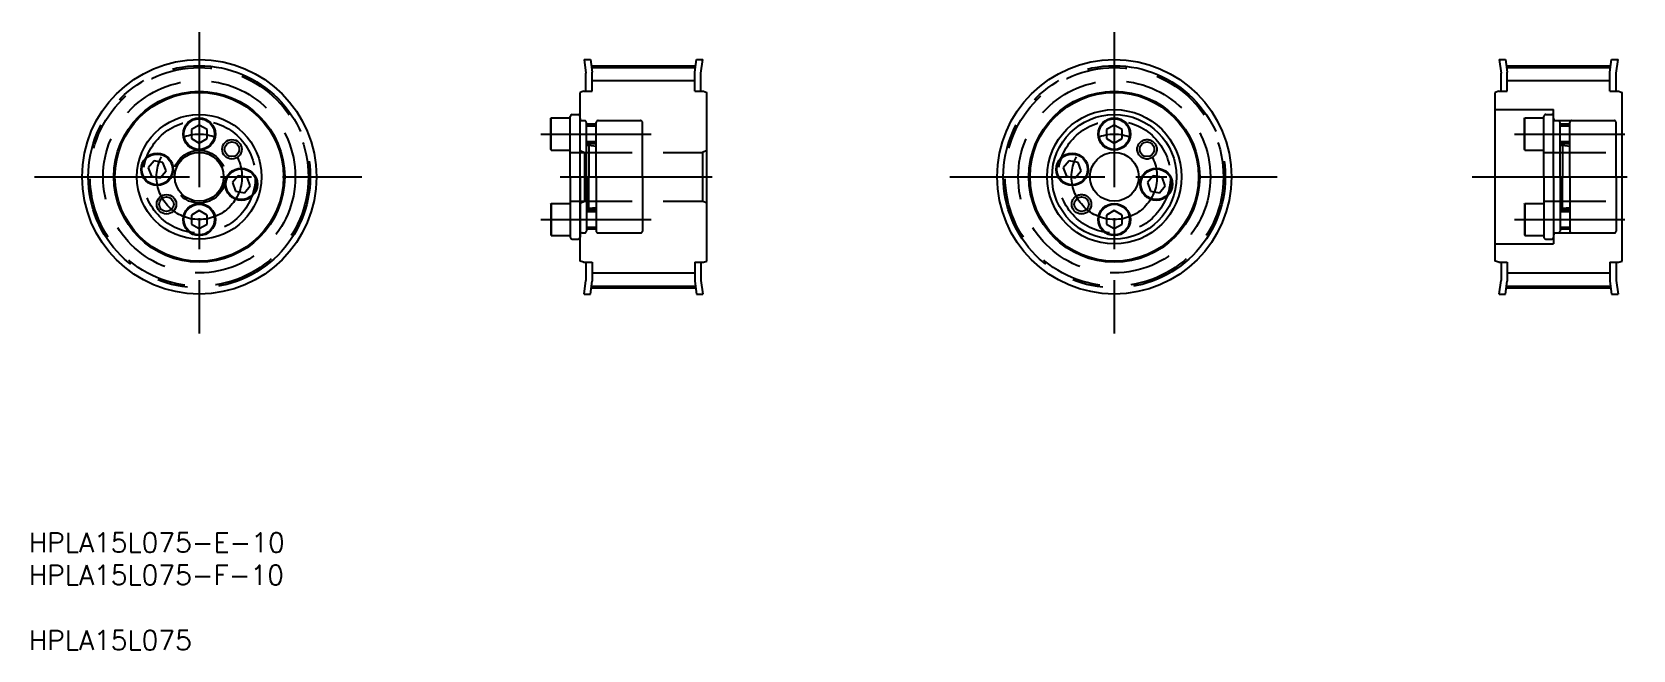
# Model space of a CAD drawing. Extents: x 16 to 344, y 5 to 132.
import ezdxf

# ---------------------------------------------------------------- set-up
doc = ezdxf.new("R2010")
doc.units = 0
doc.linetypes.add('CENTER', pattern=[50.8, 31.75, -6.35, 6.35, -6.35])
doc.linetypes.add('DASHED', pattern=[19.05, 12.7, -6.35])
doc.layers.get('0').update_dxf_attribs({"linetype": 'CONTINUOUS'})
doc.layers.add('CENTER', color=1, linetype='CENTER')
doc.styles.add('MISUMI', font='txt.shx')

# ---------------------------------------------------------------- blocks, each defined once
blk = doc.blocks.new('*U4')
at = {"color": 7, "linetype": 'CONTINUOUS', "style": 'MISUMI'}
for s, p in [('HPLA15L075-E-10', (15.05, 25.31)), ('HPLA15L075-F-10', (15.05, 18.65)), ('HPLA15L075', (15.05, 5.31))]:
    blk.add_text(s, height=4, dxfattribs=at).set_placement(p)

msp = doc.modelspace()

# ---------------------------------------------------------------- linework, layer by layer
at = {"color": 7, "linetype": 'CONTINUOUS'}
for p, q in [((128.82, 126.19), (129.21, 123.41)), ((128.82, 126.19), (130.14, 126.19)), ((130.14, 126.19), (130.49, 123.58)), ((151.49, 123.58), (151.85, 126.19)), ((151.85, 126.19), (153.17, 126.19)), ((152.77, 123.41), (153.17, 126.19)), ((316.26, 126.19), (316.65, 123.41)), ((316.26, 126.19), (317.58, 126.19)), ((317.58, 126.19), (317.93, 123.58)), ((338.93, 123.58), (339.29, 126.19)), ((339.29, 126.19), (340.61, 126.19)), ((340.21, 123.41), (340.61, 126.19)), ((129.21, 119.69), (129.21, 123.41)), ((130.36, 124.55), (151.62, 124.55)), ((130.49, 119.69), (130.49, 123.58)), ((151.49, 119.69), (151.49, 123.58)), ((152.77, 119.69), (152.77, 123.41)), ((316.65, 119.69), (316.65, 123.41)), ((317.8, 124.55), (339.07, 124.55)), ((317.93, 119.69), (317.93, 123.58)), ((338.93, 119.69), (338.93, 123.58)), ((340.21, 119.69), (340.21, 123.41)), ((128.73, 119.69), (127.99, 119.45)), ((127.99, 84.93), (127.99, 119.45)), ((128.73, 119.69), (130.49, 119.69)), ((151.49, 119.69), (153.25, 119.69)), ((153.25, 119.69), (153.99, 119.45)), ((153.99, 84.93), (153.99, 119.45)), ((316.17, 119.69), (315.43, 119.45)), ((315.43, 84.93), (315.43, 119.45)), ((316.17, 119.69), (317.93, 119.69)), ((338.93, 119.69), (340.69, 119.69)), ((340.69, 119.69), (341.43, 119.45)), ((341.43, 84.93), (341.43, 119.45)), ((126.39, 114.94), (127.59, 114.94)), ((49.99, 112.79), (48.39, 111.86)), ((48.39, 111.86), (48.39, 110.02)), ((51.59, 111.86), (49.99, 112.79)), ((51.59, 110.02), (51.59, 111.86)), ((121.99, 114.08), (122.09, 114.24)), ((121.99, 107.8), (121.99, 114.08)), ((122.09, 107.64), (122.09, 114.24)), ((122.09, 114.24), (125.99, 114.24)), ((125.99, 102.19), (125.99, 114.54)), ((125.99, 107.64), (125.99, 114.24)), ((125.99, 108.94), (125.99, 112.94)), ((127.99, 102.19), (127.99, 114.54)), ((237.43, 112.79), (235.83, 111.86)), ((235.83, 111.86), (235.83, 110.02)), ((239.03, 111.86), (237.43, 112.79)), ((239.03, 110.02), (239.03, 111.86)), ((48.39, 110.02), (49.99, 109.09)), ((49.99, 109.09), (51.59, 110.02)), ((125.99, 108.37), (125.99, 108.37)), ((235.83, 110.02), (237.43, 109.09)), ((237.43, 109.09), (239.03, 110.02)), ((40.74, 105.45), (39.55, 104.03)), ((42.56, 105.13), (40.74, 105.45)), ((43.19, 103.39), (42.56, 105.13)), ((121.99, 107.8), (122.09, 107.64)), ((122.09, 107.64), (125.99, 107.64)), ((125.99, 105.28), (125.99, 105.28)), ((228.18, 105.45), (226.99, 104.03)), ((230, 105.13), (228.18, 105.45)), ((230.63, 103.39), (230, 105.13)), ((39.55, 104.03), (40.18, 102.3)), ((40.18, 102.3), (42, 101.97)), ((42, 101.97), (43.19, 103.39)), ((57.97, 102.41), (56.78, 100.99)), ((59.79, 102.09), (57.97, 102.41)), ((60.42, 100.35), (59.79, 102.09)), ((125.99, 102.19), (125.99, 89.84)), ((127.99, 102.19), (127.99, 89.84)), ((226.99, 104.03), (227.62, 102.3)), ((227.62, 102.3), (229.44, 101.97)), ((229.44, 101.97), (230.63, 103.39)), ((245.41, 102.41), (244.22, 100.99)), ((247.23, 102.09), (245.41, 102.41)), ((247.86, 100.35), (247.23, 102.09)), ((56.78, 100.99), (57.41, 99.26)), ((57.41, 99.26), (59.23, 98.94)), ((59.23, 98.94), (60.42, 100.35)), ((244.22, 100.99), (244.86, 99.26)), ((244.86, 99.26), (246.67, 98.94)), ((246.67, 98.94), (247.86, 100.35)), ((49.99, 95.29), (48.39, 94.36)), ((51.59, 94.36), (49.99, 95.29)), ((121.99, 96.58), (122.09, 96.74)), ((121.99, 96.58), (121.99, 90.3)), ((122.09, 96.74), (125.99, 96.74)), ((122.09, 96.74), (122.09, 90.14)), ((125.99, 96.74), (125.99, 90.14)), ((125.99, 95.44), (125.99, 91.44)), ((237.43, 95.29), (235.83, 94.36)), ((239.03, 94.36), (237.43, 95.29)), ((48.39, 94.36), (48.39, 92.52)), ((48.39, 92.52), (49.99, 91.59)), ((49.99, 91.59), (51.59, 92.52)), ((51.59, 92.52), (51.59, 94.36)), ((235.83, 94.36), (235.83, 92.52)), ((235.83, 92.52), (237.43, 91.59)), ((237.43, 91.59), (239.03, 92.52)), ((239.03, 92.52), (239.03, 94.36)), ((121.99, 90.3), (122.09, 90.14)), ((122.09, 90.14), (125.99, 90.14)), ((126.39, 89.44), (127.59, 89.44)), ((128.73, 84.69), (127.99, 84.93)), ((128.73, 84.69), (130.49, 84.69)), ((129.21, 84.69), (129.21, 80.97)), ((130.49, 84.69), (130.49, 80.8)), ((151.49, 84.69), (151.49, 80.8)), ((151.49, 84.69), (153.25, 84.69)), ((152.77, 84.69), (152.77, 80.97)), ((153.25, 84.69), (153.99, 84.93)), ((316.17, 84.69), (315.43, 84.93)), ((316.17, 84.69), (317.93, 84.69)), ((316.65, 84.69), (316.65, 80.97)), ((317.93, 84.69), (317.93, 80.8)), ((338.93, 84.69), (338.93, 80.8)), ((338.93, 84.69), (340.69, 84.69)), ((340.21, 84.69), (340.21, 80.97)), ((340.69, 84.69), (341.43, 84.93)), ((128.82, 78.19), (129.21, 80.97)), ((130.14, 78.19), (130.49, 80.8)), ((130.36, 79.83), (151.62, 79.83)), ((151.49, 80.8), (151.85, 78.19)), ((152.77, 80.97), (153.17, 78.19)), ((316.26, 78.19), (316.65, 80.97)), ((317.58, 78.19), (317.93, 80.8)), ((317.8, 79.83), (339.07, 79.83)), ((338.93, 80.8), (339.29, 78.19)), ((340.21, 80.97), (340.61, 78.19)), ((128.82, 78.19), (130.14, 78.19)), ((151.85, 78.19), (153.17, 78.19)), ((316.26, 78.19), (317.58, 78.19)), ((339.29, 78.19), (340.61, 78.19))]:
    msp.add_line(p, q, dxfattribs=at)
at = {"color": 3, "linetype": 'CONTINUOUS'}
for p, q in [((130.49, 121.88), (151.49, 121.88)), ((317.93, 121.88), (338.93, 121.88)), ((130.49, 82.51), (151.49, 82.51)), ((317.93, 82.51), (338.93, 82.51))]:
    msp.add_line(p, q, dxfattribs=at)
at = {"color": 3, "linetype": 'DASHED'}
for p, q in [((315.43, 115.94), (327.43, 115.94)), ((325.83, 114.94), (327.03, 114.94)), ((327.43, 113.69), (327.43, 115.94)), ((128.4, 113.69), (128.89, 113.69)), ((129.29, 102.19), (129.29, 113.29)), ((131.29, 112.94), (129.29, 112.94)), ((131.29, 112.54), (129.29, 112.54)), ((131.29, 102.19), (131.29, 113.29)), ((131.69, 113.69), (140.39, 113.69)), ((140.79, 102.19), (140.79, 113.29)), ((321.43, 114.08), (321.53, 114.24)), ((321.43, 107.8), (321.43, 114.08)), ((321.53, 107.64), (321.53, 114.24)), ((321.53, 114.24), (325.43, 114.24)), ((325.43, 102.19), (325.43, 114.54)), ((325.43, 107.64), (325.43, 114.24)), ((325.43, 108.94), (325.43, 112.94)), ((327.43, 102.19), (327.43, 114.54)), ((327.43, 113.69), (341.43, 113.69)), ((327.84, 113.69), (328.33, 113.69)), ((328.73, 102.19), (328.73, 113.29)), ((330.73, 112.94), (328.73, 112.94)), ((330.73, 112.54), (328.73, 112.54)), ((330.73, 102.19), (330.73, 113.29)), ((331.13, 113.69), (339.83, 113.69)), ((340.23, 102.19), (340.23, 113.29)), ((131.29, 109.34), (129.29, 109.34)), ((131.29, 108.94), (129.29, 108.94)), ((129.29, 108.64), (129.79, 108.64)), ((129.79, 108.64), (129.79, 102.19)), ((129.79, 108.64), (131.29, 108.49)), ((325.43, 108.37), (325.43, 108.37)), ((330.73, 109.34), (328.73, 109.34)), ((330.73, 108.94), (328.73, 108.94)), ((328.73, 108.64), (329.23, 108.64)), ((329.23, 108.64), (329.23, 102.19)), ((329.23, 108.64), (330.73, 108.49)), ((125.99, 107.19), (153.09, 107.19)), ((127.99, 107.59), (128.89, 107.19)), ((128.89, 107.19), (128.89, 97.19)), ((153.99, 107.59), (153.09, 107.19)), ((153.09, 107.19), (153.09, 97.19)), ((321.43, 107.8), (321.53, 107.64)), ((321.53, 107.64), (325.43, 107.64)), ((325.43, 107.19), (340.23, 107.19)), ((325.43, 105.28), (325.43, 105.28)), ((129.29, 102.19), (129.29, 91.09)), ((129.79, 95.74), (129.79, 102.19)), ((131.29, 102.19), (131.29, 91.09)), ((140.79, 102.19), (140.79, 91.09)), ((325.43, 102.19), (325.43, 89.84)), ((327.43, 102.19), (327.43, 89.84)), ((328.73, 102.19), (328.73, 91.09)), ((329.23, 95.74), (329.23, 102.19)), ((330.73, 102.19), (330.73, 91.09)), ((340.23, 102.19), (340.23, 91.09)), ((125.99, 97.19), (153.09, 97.19)), ((127.99, 96.79), (128.89, 97.19)), ((129.29, 95.74), (129.79, 95.74)), ((131.29, 95.44), (129.29, 95.44)), ((129.79, 95.74), (131.29, 95.89)), ((153.99, 96.79), (153.09, 97.19)), ((321.43, 96.58), (321.53, 96.74)), ((321.43, 96.58), (321.43, 90.3)), ((321.53, 96.74), (325.43, 96.74)), ((321.53, 96.74), (321.53, 90.14)), ((325.43, 97.19), (340.23, 97.19)), ((325.43, 96.74), (325.43, 90.14)), ((325.43, 95.44), (325.43, 91.44)), ((328.73, 95.74), (329.23, 95.74)), ((330.73, 95.44), (328.73, 95.44)), ((329.23, 95.74), (330.73, 95.89)), ((131.29, 95.04), (129.29, 95.04)), ((131.29, 91.84), (129.29, 91.84)), ((330.73, 95.04), (328.73, 95.04)), ((330.73, 91.84), (328.73, 91.84)), ((128.4, 90.69), (128.89, 90.69)), ((131.29, 91.44), (129.29, 91.44)), ((131.69, 90.69), (140.39, 90.69)), ((321.43, 90.3), (321.53, 90.14)), ((321.53, 90.14), (325.43, 90.14)), ((325.83, 89.44), (327.03, 89.44)), ((327.43, 90.69), (327.43, 88.44)), ((327.43, 90.69), (341.43, 90.69)), ((327.84, 90.69), (328.33, 90.69)), ((330.73, 91.44), (328.73, 91.44)), ((331.13, 90.69), (339.83, 90.69)), ((315.43, 88.44), (327.43, 88.44))]:
    msp.add_line(p, q, dxfattribs=at)
at = {"color": 7, "linetype": 'CONTINUOUS'}
for centre, radius in [((49.99, 102.19), 24), ((237.43, 102.19), 24), ((49.99, 102.19), 17.5), ((49.99, 102.19), 17.26), ((237.43, 102.19), 17.5), ((237.43, 102.19), 17.26), ((49.99, 102.19), 12.75), ((237.43, 102.19), 13.75), ((237.43, 102.19), 12.75), ((49.99, 110.94), 3.3), ((49.99, 110.94), 3.14), ((237.43, 110.94), 3.3), ((237.43, 110.94), 3.14), ((56.69, 107.82), 1.5), ((244.13, 107.82), 1.5), ((49.99, 102.19), 5), ((228.81, 103.71), 3.3), ((228.81, 103.71), 3.14), ((237.43, 102.19), 5), ((58.6, 100.67), 3.3), ((58.6, 100.67), 3.14), ((246.04, 100.67), 3.3), ((246.04, 100.67), 3.14), ((43.28, 96.57), 1.5), ((49.99, 93.44), 3.3), ((49.99, 93.44), 3.14), ((230.72, 96.57), 1.5), ((237.43, 93.44), 3.3), ((237.43, 93.44), 3.14)]:
    msp.add_circle(centre, radius, dxfattribs=at)
at = {"color": 3, "linetype": 'DASHED'}
for centre, radius in [((49.99, 102.19), 22.36), ((49.99, 102.19), 19.68), ((237.43, 102.19), 22.36), ((237.43, 102.19), 19.68), ((49.99, 102.19), 11.5), ((237.43, 102.19), 11.5), ((244.13, 107.82), 2), ((49.99, 102.19), 5.4), ((230.72, 96.57), 2)]:
    msp.add_circle(centre, radius, dxfattribs=at)
at = {"color": 3}
for centre in [(56.69, 107.82), (43.28, 96.57)]:
    msp.add_circle(centre, 2, dxfattribs=at)
at = {"color": 7}
for radius in [3.3, 3.14]:
    msp.add_circle((41.37, 103.71), radius, dxfattribs=at)
at = {"color": 7, "linetype": 'CONTINUOUS'}
for centre, start, end in [((126.39, 114.54), 90, 180), ((127.59, 114.54), 0, 90), ((126.39, 89.84), 180, 270), ((127.59, 89.84), 270, 0)]:
    msp.add_arc(centre, 0.4, start, end, dxfattribs=at)
at = {"color": 3, "linetype": 'DASHED'}
for centre, radius, start, end in [((325.83, 114.54), 0.4, 90, 180), ((327.03, 114.54), 0.4, 0, 90), ((128.4, 114.1), 0.41, 180, 270), ((128.89, 113.29), 0.4, 0, 90), ((131.69, 113.29), 0.4, 90, 180), ((140.39, 113.29), 0.4, 0, 90), ((327.84, 114.1), 0.41, 180, 270), ((328.33, 113.29), 0.4, 0, 90), ((331.13, 113.29), 0.4, 90, 180), ((339.83, 113.29), 0.4, 0, 90), ((128.4, 90.28), 0.41, 90, 180), ((128.89, 91.09), 0.4, 270, 0), ((131.69, 91.09), 0.4, 180, 270), ((140.39, 91.09), 0.4, 270, 0), ((325.83, 89.84), 0.4, 180, 270), ((327.03, 89.84), 0.4, 270, 0), ((327.84, 90.28), 0.41, 90, 180), ((328.33, 91.09), 0.4, 270, 0), ((331.13, 91.09), 0.4, 180, 270), ((339.83, 91.09), 0.4, 270, 0)]:
    msp.add_arc(centre, radius, start, end, dxfattribs=at)
at = {"layer": 'CENTER', "color": 1, "linetype": 'CENTER'}
for p, q in [((49.99, 131.83), (49.99, 70.1)), ((237.43, 131.83), (237.43, 70.1)), ((130.31, 124.93), (151.68, 124.93)), ((317.75, 124.93), (339.12, 124.93)), ((119.99, 110.94), (142.59, 110.94)), ((319.43, 110.94), (342.03, 110.94)), ((16.27, 102.19), (83.32, 102.19)), ((123.93, 102.19), (155.09, 102.19)), ((203.71, 102.19), (270.76, 102.19)), ((310.73, 102.19), (343.68, 102.19)), ((119.99, 93.44), (142.59, 93.44)), ((319.43, 93.44), (342.03, 93.44)), ((130.31, 79.45), (151.68, 79.45)), ((317.75, 79.45), (339.12, 79.45))]:
    msp.add_line(p, q, dxfattribs=at)
for centre, radius in [((49.99, 102.19), 22.74), ((237.43, 102.19), 22.74), ((49.99, 102.19), 8.75), ((237.43, 102.19), 8.75)]:
    msp.add_circle(centre, radius, dxfattribs=at)

# ---------------------------------------------------------------- block references
at = {"color": 7, "linetype": 'CONTINUOUS'}
msp.add_blockref('*U4', (0, 0), dxfattribs=at)

doc.saveas('drawing.dxf')
